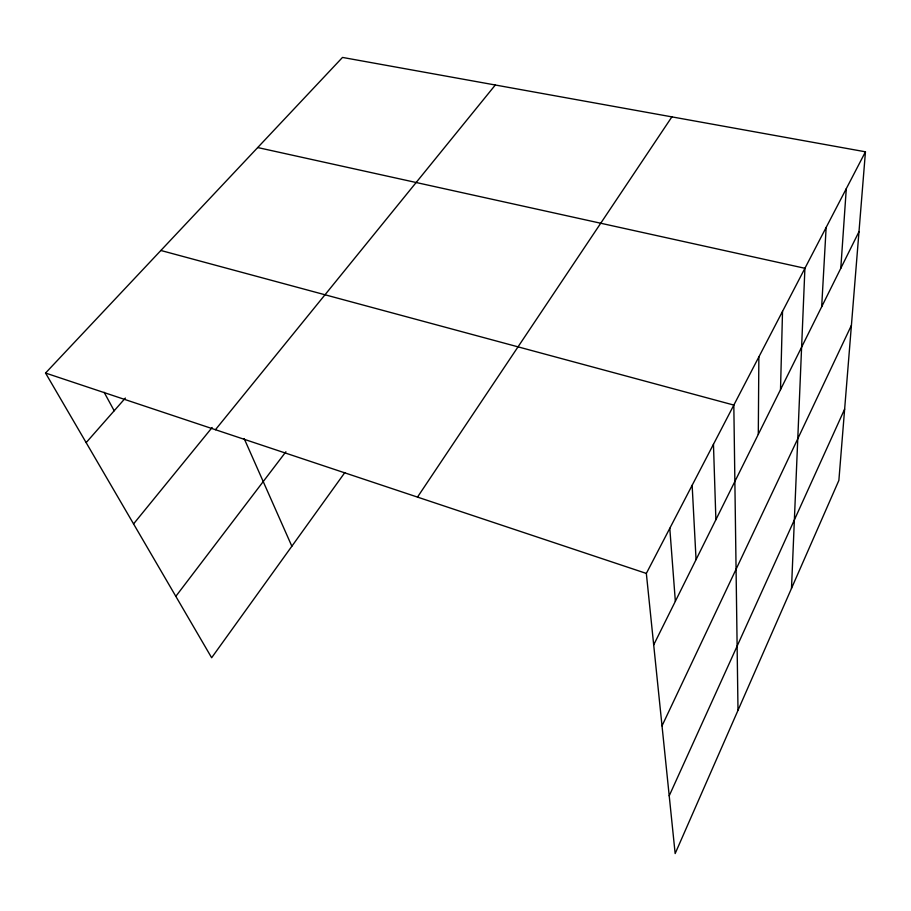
<?xml version="1.0" encoding="UTF-8"?>
<svg xmlns="http://www.w3.org/2000/svg" width="911" height="911" viewBox="0 0 911 911"><rect width="100%" height="100%" fill="white"/><g stroke="black" fill="none" stroke-linecap="round" stroke-linejoin="round"><path stroke-width="1.37" d="M758.294 434.342L758.863 356.907M780.511 389.623L782.526 311.38M791.5 588.381L804.914 268.289L257.711 147.548M821.676 306.779L826.14 227.431M840.785 268.324L846.296 188.657M865.45 151.807L838.872 480.404L675.153 853.573L646.343 573.429L865.45 151.807L342.502 57.427L45.55 373.043L211.648 657.742L344.859 472.536M669.209 795.815L844.634 409.119M662.012 725.862L851.421 325.318M653.688 644.897L858.993 231.667M417.5 497.099L671.897 116.87M175.823 596.352L285.906 451.776M215.451 429.707L495.311 85.008M133.564 523.916L212.138 427.498M86.146 442.632L125.365 398.061M160.86 250.479L733.822 405.076L738.001 710.318M45.55 373.043L646.343 573.429M104.15 392.311L114.182 410.77M244.171 438.567L291.85 546.224M669.79 528.3L675.347 601.294M692.144 485.29L696.061 559.605M713.461 444.261L715.887 519.714"/></g></svg>
